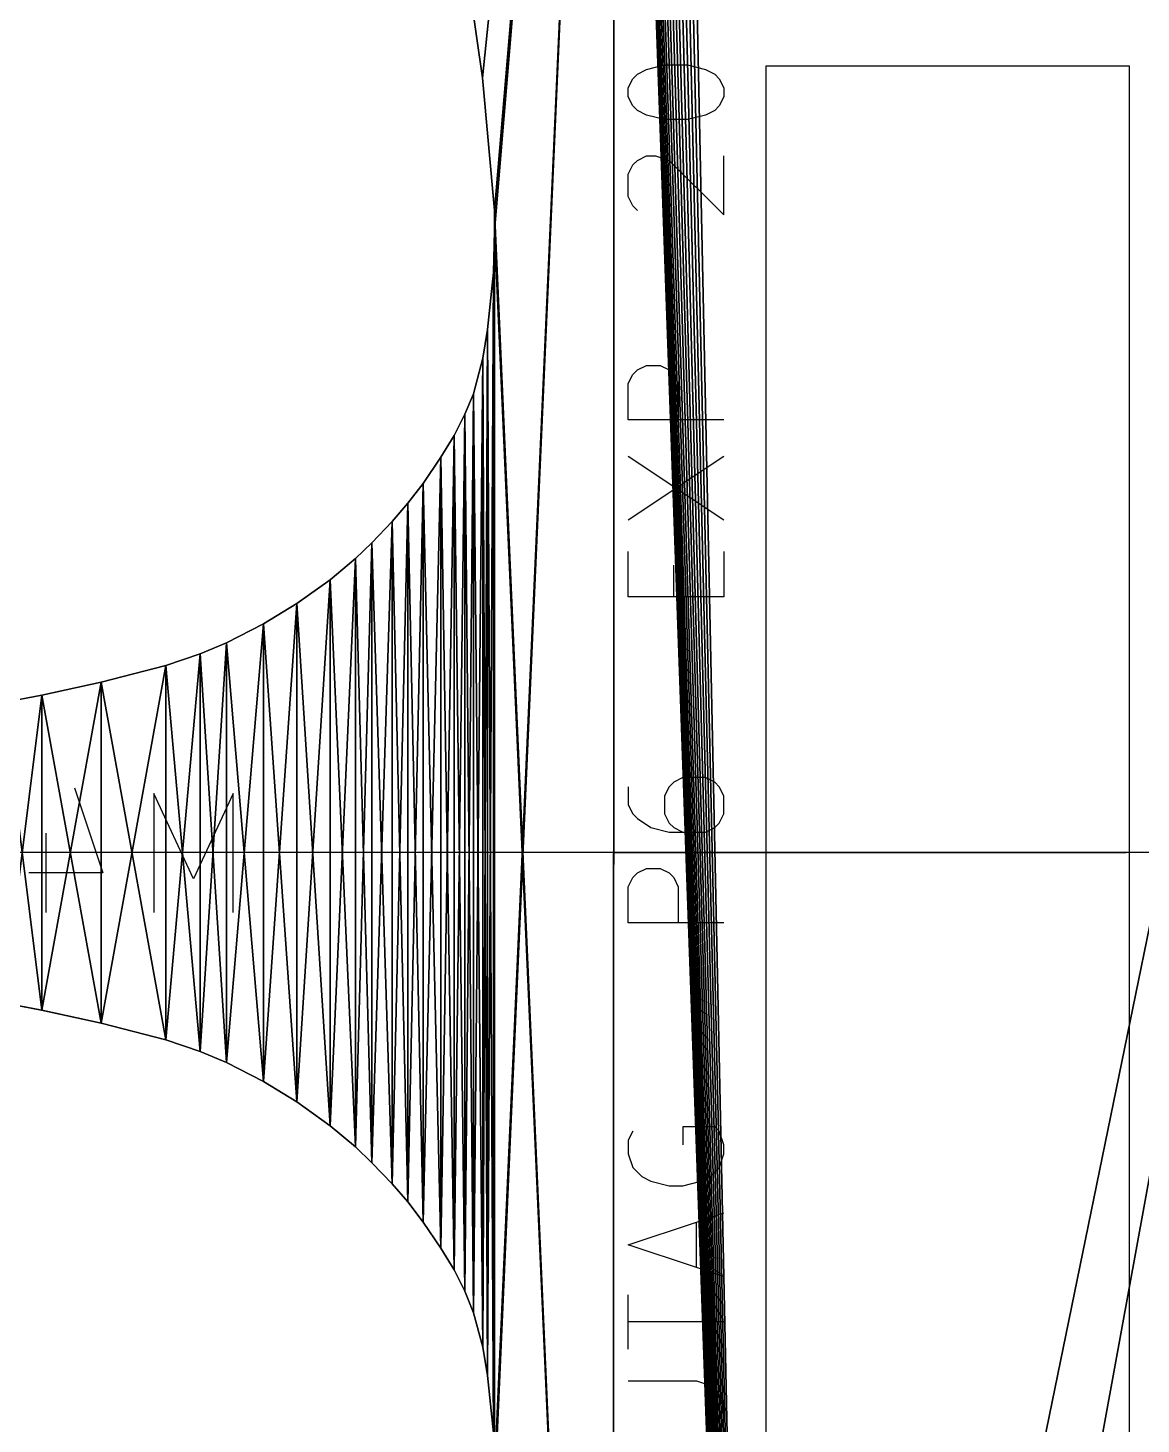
# Model space of a CAD drawing. Header units: metres. Extents: x 0 to 132, y 0 to 132.
# Drawn here: x 46.86 to 56.2, y 60.98 to 72.7 of the extents above; entities that cross this region are included whole.
import ezdxf

# ---------------------------------------------------------------- set-up
doc = ezdxf.new("R2010")
doc.units = ezdxf.units.M

msp = doc.modelspace()

# ---------------------------------------------------------------- linework, layer by layer
at = {"layer": 'Group#118'}
msp.add_line((25.779, 65.783, 8), (65.779, 65.783, 8), dxfattribs=at)
at = {"layer": 'Group#28'}
for p, q in [((50.676, 72.281, 6.5), (50.577, 72.983, 6.5)), ((50.778, 71.169, 6.5), (50.676, 72.281, 6.5)), ((50.778, 70.998, 6.5), (50.778, 71.169, 6.5)), ((50.77, 70.648, 6.5), (50.778, 70.998, 6.5)), ((50.719, 70.169, 6.5), (50.77, 70.648, 6.5)), ((50.679, 69.929, 6.5), (50.719, 70.169, 6.5)), ((50.6, 69.63, 6.5), (50.679, 69.929, 6.5)), ((50.529, 69.459, 6.5), (50.6, 69.63, 6.5)), ((50.439, 69.279, 6.5), (50.529, 69.459, 6.5)), ((50.327, 69.099, 6.5), (50.439, 69.279, 6.5)), ((50.179, 68.877, 6.5), (50.327, 69.099, 6.5)), ((50.049, 68.711, 6.5), (50.179, 68.877, 6.5)), ((49.92, 68.558, 6.5), (50.049, 68.711, 6.5)), ((49.749, 68.38, 6.5), (49.92, 68.558, 6.5)), ((49.61, 68.248, 6.5), (49.749, 68.38, 6.5)), ((49.399, 68.07, 6.5), (49.61, 68.248, 6.5)), ((49.119, 67.87, 6.5), (49.399, 68.07, 6.5)), ((48.839, 67.699, 6.5), (49.119, 67.87, 6.5)), ((48.529, 67.539, 6.5), (48.839, 67.699, 6.5)), ((48.309, 67.449, 6.5), (48.529, 67.539, 6.5)), ((48.019, 67.349, 6.5), (48.309, 67.449, 6.5)), ((47.478, 67.209, 6.5), (48.019, 67.349, 6.5)), ((46.977, 67.1, 6.5), (47.478, 67.209, 6.5)), ((46.658, 67.039, 6.5), (46.977, 67.1, 6.5)), ((47.252, 66.323, 6.5), (47.49, 65.609, 6.5)), ((48.252, 65.561, 6.5), (47.92, 66.277, 6.5)), ((47.92, 66.277, 6.5), (47.92, 65.277, 6.5)), ((48.586, 66.277, 6.5), (48.252, 65.561, 6.5)), ((48.586, 65.277, 6.5), (48.586, 66.277, 6.5)), ((47.013, 65.942, 6.5), (47.013, 65.277, 6.5)), ((47.49, 65.609, 6.5), (46.871, 65.609, 6.5)), ((46.658, 64.519, 6.5), (46.977, 64.458, 6.5)), ((46.977, 64.458, 6.5), (47.478, 64.349, 6.5)), ((47.478, 64.349, 6.5), (48.019, 64.209, 6.5)), ((48.019, 64.209, 6.5), (48.309, 64.111, 6.5)), ((48.309, 64.111, 6.5), (48.529, 64.019, 6.5)), ((48.529, 64.019, 6.5), (48.839, 63.859, 6.5)), ((48.839, 63.859, 6.5), (49.119, 63.689, 6.5)), ((49.119, 63.689, 6.5), (49.399, 63.488, 6.5)), ((49.399, 63.488, 6.5), (49.61, 63.31, 6.5)), ((49.61, 63.31, 6.5), (49.749, 63.178, 6.5)), ((49.749, 63.178, 6.5), (49.92, 63, 6.5)), ((49.92, 63, 6.5), (50.049, 62.849, 6.5)), ((50.049, 62.849, 6.5), (50.179, 62.68, 6.5)), ((50.179, 62.68, 6.5), (50.327, 62.46, 6.5)), ((50.327, 62.46, 6.5), (50.439, 62.279, 6.5)), ((50.439, 62.279, 6.5), (50.529, 62.099, 6.5)), ((50.529, 62.099, 6.5), (50.6, 61.918, 6.5)), ((50.6, 61.918, 6.5), (50.679, 61.629, 6.5)), ((50.679, 61.629, 6.5), (50.719, 61.391, 6.5)), ((50.719, 61.391, 6.5), (50.77, 60.91, 6.5))]:
    msp.add_line(p, q, dxfattribs=at)
at = {"layer": 'Group#5'}
for p, q in [((50.676, 72.281, 8), (50.577, 72.983, 8)), ((51.939, 72.274, 8), (51.977, 72.312, 8)), ((51.977, 72.312, 8), (52.053, 72.35, 8)), ((52.053, 72.35, 8), (52.205, 72.389, 8)), ((52.205, 72.389, 8), (52.396, 72.389, 8)), ((52.396, 72.389, 8), (52.548, 72.35, 8)), ((52.548, 72.35, 8), (52.625, 72.312, 8)), ((52.625, 72.312, 8), (52.662, 72.274, 8)), ((53.056, 59.175, 8), (53.056, 72.383, 8)), ((53.056, 72.383, 8), (56.104, 72.383, 8)), ((56.104, 72.383, 8), (56.104, 59.175, 8)), ((50.778, 71.169, 8), (50.676, 72.281, 8)), ((51.9, 72.197, 8), (51.939, 72.274, 8)), ((51.9, 72.122, 8), (51.9, 72.197, 8)), ((52.662, 72.274, 8), (52.701, 72.197, 8)), ((52.701, 72.197, 8), (52.701, 72.122, 8)), ((51.939, 72.046, 8), (51.9, 72.122, 8)), ((52.701, 72.122, 8), (52.662, 72.046, 8)), ((51.977, 72.007, 8), (51.939, 72.046, 8)), ((52.053, 71.969, 8), (51.977, 72.007, 8)), ((52.205, 71.931, 8), (52.053, 71.969, 8)), ((52.548, 71.969, 8), (52.396, 71.931, 8)), ((52.625, 72.007, 8), (52.548, 71.969, 8)), ((52.662, 72.046, 8), (52.625, 72.007, 8)), ((52.396, 71.931, 8), (52.205, 71.931, 8)), ((51.939, 71.55, 8), (51.977, 71.588, 8)), ((51.977, 71.588, 8), (52.053, 71.627, 8)), ((52.053, 71.627, 8), (52.129, 71.627, 8)), ((52.129, 71.627, 8), (52.243, 71.588, 8)), ((52.243, 71.588, 8), (52.701, 71.131, 8)), ((52.701, 71.131, 8), (52.701, 71.627, 8)), ((51.9, 71.474, 8), (51.939, 71.55, 8)), ((51.9, 71.284, 8), (51.9, 71.474, 8)), ((51.939, 71.206, 8), (51.9, 71.284, 8)), ((50.778, 70.998, 8), (50.778, 71.169, 8)), ((51.977, 71.169, 8), (51.939, 71.206, 8)), ((50.77, 70.648, 8), (50.778, 70.998, 8)), ((50.719, 70.169, 8), (50.77, 70.648, 8)), ((50.679, 69.929, 8), (50.719, 70.169, 8)), ((50.601, 69.63, 8), (50.679, 69.929, 8)), ((51.939, 69.793, 8), (51.977, 69.83, 8)), ((51.977, 69.83, 8), (52.053, 69.868, 8)), ((52.053, 69.868, 8), (52.167, 69.868, 8)), ((52.167, 69.868, 8), (52.243, 69.83, 8)), ((52.243, 69.83, 8), (52.282, 69.793, 8)), ((51.9, 69.717, 8), (51.939, 69.793, 8)), ((51.9, 69.411, 8), (51.9, 69.717, 8)), ((52.282, 69.793, 8), (52.319, 69.717, 8)), ((52.319, 69.717, 8), (52.319, 69.411, 8)), ((50.529, 69.459, 8), (50.601, 69.63, 8)), ((50.439, 69.279, 8), (50.529, 69.459, 8)), ((52.319, 69.411, 8), (51.9, 69.411, 8)), ((52.701, 69.411, 8), (52.319, 69.411, 8)), ((50.327, 69.099, 8), (50.439, 69.279, 8)), ((50.179, 68.877, 8), (50.327, 69.099, 8)), ((51.9, 68.573, 8), (52.701, 69.106, 8)), ((51.9, 69.106, 8), (52.701, 68.573, 8)), ((50.049, 68.711, 8), (50.179, 68.877, 8)), ((49.92, 68.558, 8), (50.049, 68.711, 8)), ((49.749, 68.38, 8), (49.92, 68.558, 8)), ((49.61, 68.248, 8), (49.749, 68.38, 8)), ((51.9, 67.925, 8), (51.9, 68.307, 8)), ((52.701, 68.307, 8), (52.701, 67.925, 8)), ((49.399, 68.07, 8), (49.61, 68.248, 8)), ((52.282, 67.925, 8), (52.282, 68.193, 8)), ((49.119, 67.87, 8), (49.399, 68.07, 8)), ((48.84, 67.699, 8), (49.119, 67.87, 8)), ((52.282, 67.925, 8), (51.9, 67.925, 8)), ((52.701, 67.925, 8), (52.282, 67.925, 8)), ((48.529, 67.539, 8), (48.84, 67.699, 8)), ((48.309, 67.449, 8), (48.529, 67.539, 8)), ((48.019, 67.349, 8), (48.309, 67.449, 8)), ((47.478, 67.209, 8), (48.019, 67.349, 8)), ((46.978, 67.1, 8), (47.478, 67.209, 8)), ((46.658, 67.039, 8), (46.978, 67.1, 8)), ((51.9, 66.332, 8), (51.9, 66.181, 8)), ((52.243, 66.332, 8), (52.205, 66.257, 8)), ((52.282, 66.371, 8), (52.243, 66.332, 8)), ((52.358, 66.409, 8), (52.282, 66.371, 8)), ((52.548, 66.409, 8), (52.358, 66.409, 8)), ((52.625, 66.371, 8), (52.548, 66.409, 8)), ((52.662, 66.332, 8), (52.625, 66.371, 8)), ((52.701, 66.257, 8), (52.662, 66.332, 8)), ((52.205, 66.257, 8), (52.205, 66.104, 8)), ((52.701, 66.104, 8), (52.701, 66.257, 8)), ((51.9, 66.181, 8), (51.939, 66.104, 8)), ((51.939, 66.104, 8), (51.977, 66.067, 8)), ((52.205, 66.104, 8), (52.243, 66.028, 8)), ((52.662, 66.028, 8), (52.701, 66.104, 8)), ((51.977, 66.067, 8), (52.09, 65.991, 8)), ((52.09, 65.991, 8), (52.243, 65.952, 8)), ((52.243, 66.028, 8), (52.282, 65.991, 8)), ((52.282, 65.991, 8), (52.358, 65.952, 8)), ((52.548, 65.952, 8), (52.625, 65.991, 8)), ((52.625, 65.991, 8), (52.662, 66.028, 8)), ((52.243, 65.952, 8), (52.358, 65.952, 8)), ((52.358, 65.952, 8), (52.548, 65.952, 8)), ((51.779, 65.78, 8), (56.078, 65.78, 8)), ((51.939, 65.57, 8), (51.977, 65.609, 8)), ((51.977, 65.609, 8), (52.053, 65.647, 8)), ((52.053, 65.647, 8), (52.167, 65.647, 8)), ((52.167, 65.647, 8), (52.243, 65.609, 8)), ((52.243, 65.609, 8), (52.282, 65.57, 8)), ((51.9, 65.494, 8), (51.939, 65.57, 8)), ((51.9, 65.19, 8), (51.9, 65.494, 8)), ((52.282, 65.57, 8), (52.319, 65.494, 8)), ((52.319, 65.494, 8), (52.319, 65.19, 8)), ((52.319, 65.19, 8), (51.9, 65.19, 8)), ((52.701, 65.19, 8), (52.319, 65.19, 8)), ((46.658, 64.519, 8), (46.978, 64.458, 8)), ((46.978, 64.458, 8), (47.478, 64.349, 8)), ((47.478, 64.349, 8), (48.019, 64.209, 8)), ((48.019, 64.209, 8), (48.309, 64.111, 8)), ((48.309, 64.111, 8), (48.529, 64.019, 8)), ((48.529, 64.019, 8), (48.84, 63.859, 8)), ((48.84, 63.859, 8), (49.119, 63.689, 8)), ((49.119, 63.689, 8), (49.399, 63.488, 8)), ((49.399, 63.488, 8), (49.61, 63.31, 8)), ((51.939, 63.443, 8), (51.9, 63.367, 8)), ((52.625, 63.48, 8), (52.358, 63.48, 8)), ((52.358, 63.48, 8), (52.358, 63.328, 8)), ((52.662, 63.443, 8), (52.625, 63.48, 8)), ((52.701, 63.328, 8), (52.662, 63.443, 8)), ((49.61, 63.31, 8), (49.749, 63.178, 8)), ((51.9, 63.367, 8), (51.9, 63.252, 8)), ((52.701, 63.252, 8), (52.701, 63.328, 8)), ((49.749, 63.178, 8), (49.92, 63, 8)), ((51.9, 63.252, 8), (51.939, 63.138, 8)), ((52.662, 63.138, 8), (52.701, 63.252, 8)), ((51.939, 63.138, 8), (52.015, 63.061, 8)), ((52.015, 63.061, 8), (52.09, 63.024, 8)), ((52.51, 63.024, 8), (52.586, 63.061, 8)), ((52.586, 63.061, 8), (52.662, 63.138, 8)), ((49.92, 63, 8), (50.049, 62.849, 8)), ((52.09, 63.024, 8), (52.243, 62.985, 8)), ((52.243, 62.985, 8), (52.358, 62.985, 8)), ((52.358, 62.985, 8), (52.51, 63.024, 8)), ((50.049, 62.849, 8), (50.179, 62.68, 8)), ((50.179, 62.68, 8), (50.327, 62.46, 8)), ((51.9, 62.49, 8), (52.472, 62.68, 8)), ((52.472, 62.68, 8), (52.701, 62.756, 8)), ((52.472, 62.299, 8), (52.472, 62.68, 8)), ((50.327, 62.46, 8), (50.439, 62.279, 8)), ((52.472, 62.299, 8), (51.9, 62.49, 8)), ((50.439, 62.279, 8), (50.529, 62.099, 8)), ((52.701, 62.223, 8), (52.472, 62.299, 8)), ((50.529, 62.099, 8), (50.601, 61.918, 8)), ((51.9, 61.843, 8), (51.9, 62.07, 8)), ((50.601, 61.918, 8), (50.679, 61.629, 8)), ((51.9, 61.614, 8), (51.9, 61.843, 8)), ((52.701, 61.843, 8), (51.9, 61.843, 8)), ((50.679, 61.629, 8), (50.719, 61.391, 8)), ((50.719, 61.391, 8), (50.77, 60.91, 8)), ((51.9, 61.347, 8), (52.472, 61.347, 8)), ((52.472, 61.347, 8), (52.586, 61.309, 8)), ((52.586, 61.309, 8), (52.662, 61.232, 8)), ((52.662, 61.232, 8), (52.701, 61.118, 8)), ((52.701, 61.118, 8), (52.701, 61.042, 8))]:
    msp.add_line(p, q, dxfattribs=at)

# ---------------------------------------------------------------- meshes
at = {"layer": 'Group#103'}
mesh = msp.add_polyface(dxfattribs=at)
corners = [(49.059, 83.116, 6.5), (48.933, 84.247, 6.5), (49.107, 84.27, 6.5), (49.179, 83.066, 6.5), (49.279, 84.279, 6.5), (49.283, 82.986, 6.5), (50.379, 83.679, 6.5), (49.362, 82.883, 6.5), (49.412, 82.762, 6.5), (49.429, 82.633, 6.5), (49.776, 76.582, 6.5), (50.176, 75.08, 6.5), (50.376, 74.182, 6.5), (50.577, 72.983, 6.5), (51.779, 82.981, 6.5), (50.676, 72.281, 6.5), (50.778, 71.169, 6.5), (50.778, 70.998, 6.5), (50.778, 60.569, 6.5), (52.978, 49.076, 6.5), (51.779, 82.779, 6.5), (51.781, 82.736, 6.5), (59.277, 50.676, 6.5), (59.78, 82.279, 6.5), (59.78, 81.779, 6.5), (63.859, 48.839, 6.5), (63.859, 82.719, 6.5), (64.019, 83.029, 6.5), (64.019, 48.529, 6.5), (64.11, 83.249, 6.5), (64.11, 48.309, 6.5), (64.209, 83.539, 6.5), (64.209, 48.019, 6.5), (64.349, 84.08, 6.5), (64.349, 47.478, 6.5), (64.458, 84.58, 6.5), (64.458, 46.978, 6.5), (64.519, 84.9, 6.5), (64.519, 46.658, 6.5), (64.588, 85.309, 6.5), (49.076, 78.58, 6.5), (49.059, 82.15, 6.5), (49.179, 82.2, 6.5), (49.375, 77.781, 6.5), (49.283, 82.279, 6.5), (49.362, 82.383, 6.5), (49.412, 82.503, 6.5)]
mesh.append_faces([[corners[k] for k in face] for face in [(0, 2, 3), (3, 4, 5), (5, 6, 7), (7, 6, 8), (8, 6, 9), (10, 6, 11), (11, 6, 12), (12, 6, 13), (13, 14, 15), (15, 14, 16), (16, 14, 17), (40, 42, 43), (43, 46, 10)]], dxfattribs={"vtx0": -1, "vtx1": -1})
mesh.append_faces([[corners[k] for k in face] for face in [(9, 6, 10), (17, 14, 18)]], dxfattribs={"vtx0": -1, "vtx1": -1, "vtx2": -1})
mesh.append_faces([[corners[k] for k in face] for face in [(0, 1, 2), (3, 2, 4), (5, 4, 6), (13, 6, 14), (19, 20, 21), (22, 23, 24), (25, 26, 27), (28, 27, 29), (30, 29, 31), (32, 31, 33), (34, 33, 35), (36, 35, 37), (38, 37, 39), (40, 41, 42), (43, 42, 44), (43, 44, 45), (43, 45, 46), (10, 46, 9)]], dxfattribs={"vtx0": -1, "vtx2": -1})
mesh = msp.add_polyface(dxfattribs=at)
corners = [(49.059, 82.15, 8), (49.076, 78.58, 8), (49.179, 82.2, 8), (49.375, 77.781, 8), (49.283, 82.279, 8), (49.362, 82.383, 8), (49.412, 82.503, 8), (49.776, 76.582, 8), (49.429, 82.633, 8), (64.019, 83.029, 8), (64.11, 48.309, 8), (64.11, 83.249, 8), (64.209, 48.019, 8), (64.209, 83.539, 8), (64.349, 47.478, 8), (64.349, 84.08, 8), (64.458, 46.978, 8), (64.458, 84.58, 8), (64.519, 46.658, 8), (64.519, 84.9, 8), (64.588, 46.249, 8), (64.588, 85.309, 8), (51.779, 82.779, 8), (52.978, 49.076, 8), (51.781, 82.736, 8), (51.786, 82.692, 8), (51.796, 82.653, 8), (51.809, 82.61, 8), (59.78, 82.279, 8), (59.277, 50.676, 8), (59.78, 81.779, 8), (48.933, 84.247, 8), (49.059, 83.116, 8), (49.107, 84.27, 8), (49.179, 83.066, 8), (49.279, 84.279, 8), (49.283, 82.986, 8), (50.379, 83.679, 8), (49.362, 82.883, 8), (49.412, 82.762, 8), (50.176, 75.08, 8), (50.376, 74.182, 8), (50.577, 72.983, 8), (51.779, 82.981, 8), (50.676, 72.281, 8), (50.778, 71.169, 8)]
mesh.append_faces([[corners[k] for k in face] for face in [(0, 1, 2), (2, 3, 4), (4, 3, 5), (5, 3, 6), (6, 7, 8), (9, 10, 11), (11, 12, 13), (13, 14, 15), (15, 16, 17), (17, 18, 19), (19, 20, 21), (22, 23, 24), (24, 23, 25), (25, 23, 26), (26, 23, 27), (28, 29, 30), (31, 32, 33), (33, 34, 35), (35, 36, 37), (37, 42, 43)]], dxfattribs={"vtx0": -1, "vtx1": -1})
mesh.append_faces([[corners[k] for k in face] for face in [(37, 8, 7)]], dxfattribs={"vtx0": -1, "vtx1": -1, "vtx2": -1})
mesh.append_faces([[corners[k] for k in face] for face in [(2, 1, 3), (6, 3, 7), (33, 32, 34), (35, 34, 36), (37, 36, 38), (37, 38, 39), (37, 39, 8), (37, 7, 40), (37, 40, 41), (37, 41, 42), (43, 42, 44), (43, 44, 45)]], dxfattribs={"vtx0": -1, "vtx2": -1})
mesh = msp.add_polyface(dxfattribs=at)
corners = [(49.179, 49.367, 6.5), (49.078, 52.98, 6.5), (49.378, 53.78, 6.5), (49.283, 49.287, 6.5), (49.362, 49.184, 6.5), (49.412, 49.063, 6.5), (49.779, 54.979, 6.5), (49.429, 48.934, 6.5), (51.776, 48.576, 6.5), (51.779, 82.779, 6.5), (52.978, 49.076, 6.5), (59.78, 82.279, 6.5), (53.777, 49.375, 6.5), (54.976, 49.776, 6.5), (63.178, 49.749, 6.5), (63.31, 81.948, 6.5), (63.31, 49.61, 6.5), (63.488, 82.159, 6.5), (63.488, 49.399, 6.5), (63.689, 82.439, 6.5), (63.689, 49.119, 6.5), (63.859, 82.719, 6.5), (63.859, 48.839, 6.5), (64.019, 83.029, 6.5), (64.019, 48.529, 6.5), (64.11, 83.249, 6.5), (64.11, 48.309, 6.5), (64.209, 83.539, 6.5), (64.209, 48.019, 6.5), (64.349, 84.08, 6.5), (64.349, 47.478, 6.5), (64.458, 84.58, 6.5), (64.458, 46.978, 6.5), (64.519, 84.9, 6.5), (64.519, 46.658, 6.5), (64.588, 85.309, 6.5), (64.588, 46.249, 6.5), (49.107, 47.288, 6.5), (49.179, 48.501, 6.5), (49.276, 47.278, 6.5), (49.283, 48.58, 6.5), (50.376, 47.877, 6.5), (49.362, 48.684, 6.5), (49.412, 48.804, 6.5), (50.179, 56.481, 6.5), (50.379, 57.379, 6.5), (50.58, 58.578, 6.5), (50.679, 59.279, 6.5), (50.778, 60.389, 6.5)]
mesh.append_faces([[corners[k] for k in face] for face in [(0, 2, 3), (3, 2, 4), (4, 2, 5), (5, 6, 7), (8, 9, 10), (10, 11, 12), (12, 11, 13), (14, 15, 16), (16, 17, 18), (18, 19, 20), (20, 21, 22), (22, 23, 24), (24, 25, 26), (26, 27, 28), (28, 29, 30), (30, 31, 32), (32, 33, 34), (34, 35, 36), (37, 38, 39), (39, 40, 41), (41, 45, 8)]], dxfattribs={"vtx0": -1, "vtx1": -1})
mesh.append_faces([[corners[k] for k in face] for face in [(41, 7, 6)]], dxfattribs={"vtx0": -1, "vtx1": -1, "vtx2": -1})
mesh.append_faces([[corners[k] for k in face] for face in [(0, 1, 2), (5, 2, 6), (39, 38, 40), (41, 40, 42), (41, 42, 43), (41, 43, 7), (41, 6, 44), (41, 44, 45), (8, 45, 46), (8, 46, 47), (8, 47, 48)]], dxfattribs={"vtx0": -1, "vtx2": -1})
mesh = msp.add_polyface(dxfattribs=at)
corners = [(49.179, 48.501, 8), (49.276, 47.278, 8), (49.283, 48.58, 8), (50.376, 47.877, 8), (49.362, 48.684, 8), (49.412, 48.804, 8), (49.429, 48.934, 8), (49.779, 54.979, 8), (50.179, 56.481, 8), (50.379, 57.379, 8), (51.776, 48.576, 8), (50.58, 58.578, 8), (50.679, 59.279, 8), (50.778, 60.389, 8), (50.778, 60.569, 8), (50.778, 70.998, 8), (63.178, 81.809, 8), (63.178, 49.749, 8), (63.31, 49.61, 8), (63.31, 81.948, 8), (63.488, 49.399, 8), (63.488, 82.159, 8), (63.689, 49.119, 8), (63.689, 82.439, 8), (63.859, 48.839, 8), (63.859, 82.719, 8), (64.019, 48.529, 8), (64.019, 83.029, 8), (64.11, 48.309, 8), (64.11, 83.249, 8), (64.209, 48.019, 8), (64.209, 83.539, 8), (64.349, 47.478, 8), (64.349, 84.08, 8), (64.458, 46.978, 8), (64.458, 84.58, 8), (64.519, 46.658, 8), (64.519, 84.9, 8), (64.588, 46.249, 8), (52.978, 49.076, 8), (51.779, 82.779, 8), (59.78, 82.279, 8), (53.777, 49.375, 8), (49.078, 52.98, 8), (49.179, 49.367, 8), (49.378, 53.78, 8), (49.283, 49.287, 8), (49.362, 49.184, 8), (49.412, 49.063, 8)]
mesh.append_faces([[corners[k] for k in face] for face in [(0, 1, 2), (2, 3, 4), (4, 3, 5), (5, 3, 6), (7, 3, 8), (8, 3, 9), (9, 10, 11), (11, 10, 12), (12, 10, 13), (13, 10, 14), (39, 40, 10), (43, 44, 45), (45, 48, 7)]], dxfattribs={"vtx0": -1, "vtx1": -1})
mesh.append_faces([[corners[k] for k in face] for face in [(6, 3, 7), (14, 10, 15)]], dxfattribs={"vtx0": -1, "vtx1": -1, "vtx2": -1})
mesh.append_faces([[corners[k] for k in face] for face in [(2, 1, 3), (9, 3, 10), (16, 17, 18), (19, 18, 20), (21, 20, 22), (23, 22, 24), (25, 24, 26), (27, 26, 28), (29, 28, 30), (31, 30, 32), (33, 32, 34), (35, 34, 36), (37, 36, 38), (41, 39, 42), (45, 44, 46), (45, 46, 47), (45, 47, 48), (7, 48, 6)]], dxfattribs={"vtx0": -1, "vtx2": -1})
mesh = msp.add_polyface(dxfattribs=at)
corners = [(59.78, 81.779, 8), (60.389, 50.778, 8), (59.785, 81.692, 8), (51.809, 82.61, 8), (52.978, 49.076, 8), (51.827, 82.568, 8), (51.848, 82.53, 8), (51.87, 82.495, 8), (51.897, 82.459, 8), (51.926, 82.427, 8), (51.959, 82.399, 8), (51.994, 82.37, 8), (52.03, 82.348, 8), (52.068, 82.327, 8), (52.108, 82.31, 8), (52.152, 82.297, 8), (52.192, 82.287, 8), (52.236, 82.282, 8), (52.279, 82.279, 8), (59.78, 82.279, 8), (51.779, 82.981, 8), (50.778, 71.169, 8), (51.776, 48.576, 8), (51.779, 82.779, 8), (48.84, 67.699, 8), (49.119, 63.689, 8), (49.119, 67.87, 8), (49.399, 63.488, 8), (49.399, 68.07, 8), (49.61, 63.31, 8), (49.61, 68.248, 8), (49.749, 63.178, 8), (49.749, 68.38, 8), (49.92, 63, 8), (49.92, 68.558, 8), (50.049, 62.849, 8), (50.049, 68.711, 8), (50.179, 62.68, 8), (50.179, 68.877, 8), (50.327, 62.46, 8), (50.327, 69.099, 8), (50.439, 62.279, 8), (50.439, 69.279, 8), (50.529, 62.099, 8), (50.529, 69.459, 8), (50.601, 61.918, 8), (50.601, 69.63, 8), (50.679, 61.629, 8), (50.679, 69.929, 8), (50.719, 61.391, 8), (50.719, 70.169, 8), (50.77, 60.91, 8), (50.77, 70.648, 8), (50.778, 60.569, 8), (50.778, 70.998, 8)]
mesh.append_faces([[corners[k] for k in face] for face in [(0, 1, 2), (3, 4, 5), (5, 4, 6), (6, 4, 7), (7, 4, 8), (8, 4, 9), (9, 4, 10), (10, 4, 11), (11, 4, 12), (12, 4, 13), (13, 4, 14), (14, 4, 15), (15, 4, 16), (16, 4, 17), (17, 4, 18), (18, 4, 19), (20, 22, 23), (24, 25, 26), (26, 27, 28), (28, 29, 30), (30, 31, 32), (32, 33, 34), (34, 35, 36), (36, 37, 38), (38, 39, 40), (40, 41, 42), (42, 43, 44), (44, 45, 46), (46, 47, 48), (48, 49, 50), (50, 51, 52), (52, 53, 54)]], dxfattribs={"vtx0": -1, "vtx1": -1})
mesh.append_faces([[corners[k] for k in face] for face in [(20, 21, 22)]], dxfattribs={"vtx0": -1, "vtx1": -1, "vtx2": -1})
mesh = msp.add_polyface(dxfattribs=at)
corners = [(50.778, 60.389, 6.5), (51.779, 82.981, 6.5), (51.776, 48.576, 6.5), (54.976, 49.776, 6.5), (59.78, 82.279, 6.5), (56.478, 50.176, 6.5), (57.377, 50.376, 6.5), (58.575, 50.577, 6.5), (59.277, 50.676, 6.5), (59.78, 81.779, 6.5), (60.389, 50.778, 6.5), (60.437, 80.842, 6.5), (60.569, 50.778, 6.5), (60.605, 80.796, 6.5), (60.91, 50.77, 6.5), (60.92, 80.788, 6.5), (61.389, 50.719, 6.5), (61.629, 80.879, 6.5), (61.629, 50.679, 6.5), (61.928, 80.959, 6.5), (61.919, 50.601, 6.5), (62.099, 50.529, 6.5), (62.279, 81.119, 6.5), (62.279, 50.439, 6.5), (62.459, 81.23, 6.5), (62.459, 50.328, 6.5), (62.68, 81.379, 6.5), (62.68, 50.179, 6.5), (62.847, 81.51, 6.5), (62.847, 50.049, 6.5), (63, 81.64, 6.5), (63, 49.92, 6.5), (63.178, 81.809, 6.5), (63.178, 49.749, 6.5), (49.119, 63.689, 6.5), (49.119, 67.87, 6.5), (49.399, 68.07, 6.5), (49.399, 63.488, 6.5), (49.61, 68.248, 6.5), (49.61, 63.31, 6.5), (49.749, 68.38, 6.5), (49.749, 63.178, 6.5), (49.92, 68.558, 6.5), (49.92, 63, 6.5), (50.049, 68.711, 6.5), (50.049, 62.849, 6.5), (50.179, 68.877, 6.5), (50.179, 62.68, 6.5), (50.327, 69.099, 6.5), (50.327, 62.46, 6.5), (50.439, 69.279, 6.5), (50.439, 62.279, 6.5), (50.529, 69.459, 6.5), (50.529, 62.099, 6.5), (50.601, 69.63, 6.5), (50.601, 61.918, 6.5), (50.679, 69.929, 6.5), (50.679, 61.629, 6.5), (50.719, 70.169, 6.5), (50.719, 61.391, 6.5), (50.77, 70.648, 6.5), (50.77, 60.91, 6.5), (50.778, 70.998, 6.5), (50.778, 60.569, 6.5)]
mesh.append_faces([[corners[k] for k in face] for face in [(3, 4, 5), (5, 4, 6), (6, 4, 7), (7, 4, 8), (8, 9, 10), (10, 11, 12), (12, 13, 14), (14, 15, 16), (16, 17, 18), (18, 19, 20), (20, 19, 21), (21, 22, 23), (23, 24, 25), (25, 26, 27), (27, 28, 29), (29, 30, 31), (31, 32, 33), (34, 36, 37), (37, 38, 39), (39, 40, 41), (41, 42, 43), (43, 44, 45), (45, 46, 47), (47, 48, 49), (49, 50, 51), (51, 52, 53), (53, 54, 55), (55, 56, 57), (57, 58, 59), (59, 60, 61), (61, 62, 63)]], dxfattribs={"vtx0": -1, "vtx1": -1})
mesh.append_faces([[corners[k] for k in face] for face in [(0, 1, 2)]], dxfattribs={"vtx0": -1, "vtx1": -1, "vtx2": -1})
mesh.append_faces([[corners[k] for k in face] for face in [(34, 35, 36)]], dxfattribs={"vtx0": -1, "vtx2": -1})
mesh = msp.add_polyface(dxfattribs=at)
corners = [(50.778, 60.569, 6.5), (51.779, 82.981, 6.5), (50.778, 60.389, 6.5), (51.776, 48.576, 6.5), (51.779, 82.779, 6.5), (52.978, 49.076, 6.5), (51.781, 82.736, 6.5), (51.786, 82.692, 6.5), (51.796, 82.653, 6.5), (51.809, 82.61, 6.5), (51.827, 82.568, 6.5), (51.848, 82.53, 6.5), (51.87, 82.495, 6.5), (51.897, 82.459, 6.5), (51.926, 82.427, 6.5), (51.959, 82.399, 6.5), (51.994, 82.37, 6.5), (52.03, 82.348, 6.5), (52.068, 82.327, 6.5), (52.108, 82.31, 6.5), (52.152, 82.297, 6.5), (52.192, 82.287, 6.5), (52.236, 82.282, 6.5), (52.279, 82.279, 6.5), (59.78, 82.279, 6.5), (49.399, 63.488, 6.5), (49.399, 68.07, 6.5), (49.61, 68.248, 6.5), (49.61, 63.31, 6.5), (49.749, 68.38, 6.5), (49.749, 63.178, 6.5), (49.92, 68.558, 6.5), (49.92, 63, 6.5), (50.049, 68.711, 6.5), (50.049, 62.849, 6.5), (50.179, 68.877, 6.5), (50.179, 62.68, 6.5), (50.327, 69.099, 6.5), (50.327, 62.46, 6.5), (50.439, 69.279, 6.5), (50.439, 62.279, 6.5), (50.529, 69.459, 6.5), (50.529, 62.099, 6.5), (50.601, 69.63, 6.5), (50.601, 61.918, 6.5), (50.679, 69.929, 6.5), (50.679, 61.629, 6.5), (50.719, 70.169, 6.5), (50.719, 61.391, 6.5), (50.77, 70.648, 6.5), (50.77, 60.91, 6.5), (50.778, 70.998, 6.5)]
mesh.append_faces([[corners[k] for k in face] for face in [(0, 1, 2)]], dxfattribs={"vtx0": -1, "vtx1": -1})
mesh.append_faces([[corners[k] for k in face] for face in [(3, 1, 4), (5, 6, 7), (5, 7, 8), (5, 8, 9), (5, 9, 10), (5, 10, 11), (5, 11, 12), (5, 12, 13), (5, 13, 14), (5, 14, 15), (5, 15, 16), (5, 16, 17), (5, 17, 18), (5, 18, 19), (5, 19, 20), (5, 20, 21), (5, 21, 22), (5, 22, 23), (5, 23, 24), (25, 26, 27), (28, 27, 29), (30, 29, 31), (32, 31, 33), (34, 33, 35), (36, 35, 37), (38, 37, 39), (40, 39, 41), (42, 41, 43), (44, 43, 45), (46, 45, 47), (48, 47, 49), (50, 49, 51)]], dxfattribs={"vtx0": -1, "vtx2": -1})
mesh = msp.add_polyface(dxfattribs=at)
corners = [(50.778, 70.998, 8), (51.776, 48.576, 8), (50.778, 71.169, 8), (60.389, 50.778, 8), (59.78, 81.779, 8), (59.277, 50.676, 8), (60.437, 80.842, 8), (60.569, 50.778, 8), (60.605, 80.796, 8), (60.91, 50.77, 8), (60.92, 80.788, 8), (61.389, 50.719, 8), (61.389, 80.839, 8), (61.629, 50.679, 8), (61.629, 80.879, 8), (61.919, 50.601, 8), (61.928, 80.959, 8), (62.099, 50.529, 8), (62.099, 81.029, 8), (62.279, 50.439, 8), (62.279, 81.119, 8), (62.459, 50.328, 8), (62.459, 81.23, 8), (62.68, 50.179, 8), (62.68, 81.379, 8), (62.847, 50.049, 8), (62.847, 81.51, 8), (63, 49.92, 8), (63, 81.64, 8), (63.178, 49.749, 8), (59.78, 82.279, 8), (53.777, 49.375, 8), (54.976, 49.776, 8), (56.478, 50.176, 8), (57.377, 50.376, 8), (58.575, 50.577, 8), (49.119, 67.87, 8), (49.119, 63.689, 8), (49.399, 63.488, 8), (49.399, 68.07, 8), (49.61, 63.31, 8), (49.61, 68.248, 8), (49.749, 63.178, 8), (49.749, 68.38, 8), (49.92, 63, 8), (49.92, 68.558, 8), (50.049, 62.849, 8), (50.049, 68.711, 8), (50.179, 62.68, 8), (50.179, 68.877, 8), (50.327, 62.46, 8), (50.327, 69.099, 8), (50.439, 62.279, 8), (50.439, 69.279, 8), (50.529, 62.099, 8), (50.529, 69.459, 8), (50.601, 61.918, 8), (50.601, 69.63, 8), (50.679, 61.629, 8), (50.679, 69.929, 8), (50.719, 61.391, 8), (50.719, 70.169, 8), (50.77, 60.91, 8), (50.77, 70.648, 8), (50.778, 60.569, 8)]
mesh.append_faces([[corners[k] for k in face] for face in [(0, 1, 2), (3, 4, 5)]], dxfattribs={"vtx0": -1, "vtx1": -1})
mesh.append_faces([[corners[k] for k in face] for face in [(6, 3, 7), (8, 7, 9), (10, 9, 11), (12, 11, 13), (14, 13, 15), (16, 15, 17), (18, 17, 19), (20, 19, 21), (22, 21, 23), (24, 23, 25), (26, 25, 27), (28, 27, 29), (30, 31, 32), (30, 32, 33), (30, 33, 34), (30, 34, 35), (30, 35, 5), (36, 37, 38), (39, 38, 40), (41, 40, 42), (43, 42, 44), (45, 44, 46), (47, 46, 48), (49, 48, 50), (51, 50, 52), (53, 52, 54), (55, 54, 56), (57, 56, 58), (59, 58, 60), (61, 60, 62), (63, 62, 64)]], dxfattribs={"vtx0": -1, "vtx2": -1})
mesh = msp.add_polyface(dxfattribs=at)
corners = [(50.577, 72.983, 8), (50.676, 72.281, 6.5), (50.676, 72.281, 8), (50.577, 72.983, 6.5)]
mesh.append_faces([[corners[k] for k in face] for face in [(0, 1, 2), (1, 0, 3)]], dxfattribs={"vtx0": -1})
mesh = msp.add_polyface(dxfattribs=at)
corners = [(50.676, 72.281, 8), (50.778, 71.169, 6.5), (50.778, 71.169, 8), (50.676, 72.281, 6.5)]
mesh.append_faces([[corners[k] for k in face] for face in [(0, 1, 2), (1, 0, 3)]], dxfattribs={"vtx0": -1})
mesh = msp.add_polyface(dxfattribs=at)
corners = [(50.778, 71.169, 8), (50.778, 70.998, 6.5), (50.778, 70.998, 8), (50.778, 71.169, 6.5)]
mesh.append_faces([[corners[k] for k in face] for face in [(0, 1, 2), (1, 0, 3)]], dxfattribs={"vtx0": -1})
mesh = msp.add_polyface(dxfattribs=at)
corners = [(50.778, 70.998, 8), (50.77, 70.648, 6.5), (50.77, 70.648, 8), (50.778, 70.998, 6.5)]
mesh.append_faces([[corners[k] for k in face] for face in [(0, 1, 2), (1, 0, 3)]], dxfattribs={"vtx0": -1})
mesh = msp.add_polyface(dxfattribs=at)
corners = [(50.77, 70.648, 8), (50.719, 70.169, 6.5), (50.719, 70.169, 8), (50.77, 70.648, 6.5)]
mesh.append_faces([[corners[k] for k in face] for face in [(0, 1, 2), (1, 0, 3)]], dxfattribs={"vtx0": -1})
mesh = msp.add_polyface(dxfattribs=at)
corners = [(50.719, 70.169, 8), (50.679, 69.929, 6.5), (50.679, 69.929, 8), (50.719, 70.169, 6.5)]
mesh.append_faces([[corners[k] for k in face] for face in [(0, 1, 2), (1, 0, 3)]], dxfattribs={"vtx0": -1})
mesh = msp.add_polyface(dxfattribs=at)
corners = [(50.679, 69.929, 8), (50.601, 69.63, 6.5), (50.601, 69.63, 8), (50.679, 69.929, 6.5)]
mesh.append_faces([[corners[k] for k in face] for face in [(0, 1, 2), (1, 0, 3)]], dxfattribs={"vtx0": -1})
mesh = msp.add_polyface(dxfattribs=at)
corners = [(50.601, 69.63, 8), (50.529, 69.459, 6.5), (50.529, 69.459, 8), (50.601, 69.63, 6.5)]
mesh.append_faces([[corners[k] for k in face] for face in [(0, 1, 2), (1, 0, 3)]], dxfattribs={"vtx0": -1})
mesh = msp.add_polyface(dxfattribs=at)
corners = [(50.529, 69.459, 8), (50.439, 69.279, 6.5), (50.439, 69.279, 8), (50.529, 69.459, 6.5)]
mesh.append_faces([[corners[k] for k in face] for face in [(0, 1, 2), (1, 0, 3)]], dxfattribs={"vtx0": -1})
mesh = msp.add_polyface(dxfattribs=at)
corners = [(50.439, 69.279, 8), (50.327, 69.099, 6.5), (50.327, 69.099, 8), (50.439, 69.279, 6.5)]
mesh.append_faces([[corners[k] for k in face] for face in [(0, 1, 2), (1, 0, 3)]], dxfattribs={"vtx0": -1})
mesh = msp.add_polyface(dxfattribs=at)
corners = [(50.327, 69.099, 8), (50.179, 68.877, 6.5), (50.179, 68.877, 8), (50.327, 69.099, 6.5)]
mesh.append_faces([[corners[k] for k in face] for face in [(0, 1, 2), (1, 0, 3)]], dxfattribs={"vtx0": -1})
mesh = msp.add_polyface(dxfattribs=at)
corners = [(50.179, 68.877, 8), (50.049, 68.711, 6.5), (50.049, 68.711, 8), (50.179, 68.877, 6.5)]
mesh.append_faces([[corners[k] for k in face] for face in [(0, 1, 2), (1, 0, 3)]], dxfattribs={"vtx0": -1})
mesh = msp.add_polyface(dxfattribs=at)
corners = [(50.049, 68.711, 8), (49.92, 68.558, 6.5), (49.92, 68.558, 8), (50.049, 68.711, 6.5)]
mesh.append_faces([[corners[k] for k in face] for face in [(0, 1, 2), (1, 0, 3)]], dxfattribs={"vtx0": -1})
mesh = msp.add_polyface(dxfattribs=at)
corners = [(49.92, 68.558, 8), (49.749, 68.38, 6.5), (49.749, 68.38, 8), (49.92, 68.558, 6.5)]
mesh.append_faces([[corners[k] for k in face] for face in [(0, 1, 2), (1, 0, 3)]], dxfattribs={"vtx0": -1})
mesh = msp.add_polyface(dxfattribs=at)
corners = [(49.61, 68.248, 8), (49.749, 68.38, 6.5), (49.61, 68.248, 6.5), (49.749, 68.38, 8)]
mesh.append_faces([[corners[k] for k in face] for face in [(0, 1, 2), (1, 0, 3)]], dxfattribs={"vtx0": -1})
mesh = msp.add_polyface(dxfattribs=at)
corners = [(49.399, 68.07, 8), (49.61, 68.248, 6.5), (49.399, 68.07, 6.5), (49.61, 68.248, 8)]
mesh.append_faces([[corners[k] for k in face] for face in [(0, 1, 2), (1, 0, 3)]], dxfattribs={"vtx0": -1})
mesh = msp.add_polyface(dxfattribs=at)
corners = [(49.119, 67.87, 8), (49.399, 68.07, 6.5), (49.119, 67.87, 6.5), (49.399, 68.07, 8)]
mesh.append_faces([[corners[k] for k in face] for face in [(0, 1, 2), (1, 0, 3)]], dxfattribs={"vtx0": -1})
mesh = msp.add_polyface(dxfattribs=at)
corners = [(48.679, 49.367, 6.5), (48.577, 51.779, 6.5), (49.078, 52.98, 6.5), (48.8, 49.417, 6.5), (48.929, 49.434, 6.5), (49.059, 49.417, 6.5), (43.781, 66.783, 6.5), (25.779, 64.783, 6.5), (25.779, 66.783, 6.5), (43.781, 64.783, 6.5), (44.288, 66.79, 6.5), (44.288, 64.768, 6.5), (44.58, 66.801, 6.5), (44.58, 64.759, 6.5), (44.9, 66.817, 6.5), (44.9, 64.741, 6.5), (45.248, 66.849, 6.5), (45.248, 64.71, 6.5), (45.728, 66.899, 6.5), (45.728, 64.659, 6.5), (46.249, 66.97, 6.5), (46.249, 64.588, 6.5), (46.658, 67.039, 6.5), (46.658, 64.519, 6.5), (46.978, 67.1, 6.5), (46.978, 64.458, 6.5), (47.478, 67.209, 6.5), (47.478, 64.349, 6.5), (48.019, 67.349, 6.5), (48.019, 64.209, 6.5), (48.309, 67.449, 6.5), (48.309, 64.111, 6.5), (48.529, 67.539, 6.5), (48.529, 64.019, 6.5), (48.84, 67.699, 6.5), (48.84, 63.859, 6.5), (49.119, 67.87, 6.5), (49.119, 63.689, 6.5)]
mesh.append_faces([[corners[k] for k in face] for face in [(6, 7, 8)]], dxfattribs={"vtx0": -1})
mesh.append_faces([[corners[k] for k in face] for face in [(3, 2, 4), (4, 2, 5), (7, 6, 9), (9, 10, 11), (11, 12, 13), (13, 14, 15), (15, 16, 17), (17, 18, 19), (19, 20, 21), (21, 22, 23), (23, 24, 25), (25, 26, 27), (27, 28, 29), (29, 30, 31), (31, 32, 33), (33, 34, 35), (35, 36, 37)]], dxfattribs={"vtx0": -1, "vtx1": -1})
mesh.append_faces([[corners[k] for k in face] for face in [(0, 1, 2), (9, 6, 10), (11, 10, 12), (13, 12, 14), (15, 14, 16), (17, 16, 18), (19, 18, 20), (21, 20, 22), (23, 22, 24), (25, 24, 26), (27, 26, 28), (29, 28, 30), (31, 30, 32), (33, 32, 34), (35, 34, 36)]], dxfattribs={"vtx0": -1, "vtx2": -1})
mesh = msp.add_polyface(dxfattribs=at)
corners = [(48.84, 67.699, 8), (49.119, 67.87, 6.5), (48.84, 67.699, 6.5), (49.119, 67.87, 8)]
mesh.append_faces([[corners[k] for k in face] for face in [(0, 1, 2), (1, 0, 3)]], dxfattribs={"vtx0": -1})
mesh = msp.add_polyface(dxfattribs=at)
corners = [(43.781, 64.783, 8), (25.779, 66.783, 8), (25.779, 64.783, 8), (43.781, 66.783, 8), (44.288, 64.768, 8), (44.288, 66.79, 8), (44.58, 64.759, 8), (44.58, 66.801, 8), (44.9, 64.741, 8), (44.9, 66.817, 8), (45.248, 64.71, 8), (45.248, 66.849, 8), (45.728, 64.659, 8), (45.728, 66.899, 8), (46.249, 64.588, 8), (46.249, 66.97, 8), (46.658, 64.519, 8), (46.658, 67.039, 8), (46.978, 64.458, 8), (46.978, 67.1, 8), (47.478, 64.349, 8), (47.478, 67.209, 8), (48.019, 64.209, 8), (48.019, 67.349, 8), (48.309, 64.111, 8), (48.309, 67.449, 8), (48.529, 64.019, 8), (48.529, 67.539, 8), (48.84, 63.859, 8), (48.84, 67.699, 8), (49.119, 63.689, 8), (48.577, 51.779, 8), (48.679, 49.367, 8), (49.078, 52.98, 8), (48.8, 49.417, 8), (48.929, 49.434, 8), (49.059, 49.417, 8), (49.179, 49.367, 8)]
mesh.append_faces([[corners[k] for k in face] for face in [(0, 1, 2)]], dxfattribs={"vtx0": -1})
mesh.append_faces([[corners[k] for k in face] for face in [(1, 0, 3), (3, 4, 5), (5, 6, 7), (7, 8, 9), (9, 10, 11), (11, 12, 13), (13, 14, 15), (15, 16, 17), (17, 18, 19), (19, 20, 21), (21, 22, 23), (23, 24, 25), (25, 26, 27), (27, 28, 29), (31, 32, 33)]], dxfattribs={"vtx0": -1, "vtx1": -1})
mesh.append_faces([[corners[k] for k in face] for face in [(3, 0, 4), (5, 4, 6), (7, 6, 8), (9, 8, 10), (11, 10, 12), (13, 12, 14), (15, 14, 16), (17, 16, 18), (19, 18, 20), (21, 20, 22), (23, 22, 24), (25, 24, 26), (27, 26, 28), (29, 28, 30), (33, 34, 35), (33, 35, 36), (33, 36, 37)]], dxfattribs={"vtx0": -1, "vtx2": -1})
mesh = msp.add_polyface(dxfattribs=at)
corners = [(48.529, 67.539, 8), (48.84, 67.699, 6.5), (48.529, 67.539, 6.5), (48.84, 67.699, 8)]
mesh.append_faces([[corners[k] for k in face] for face in [(0, 1, 2), (1, 0, 3)]], dxfattribs={"vtx0": -1})
mesh = msp.add_polyface(dxfattribs=at)
corners = [(48.309, 67.449, 8), (48.529, 67.539, 6.5), (48.309, 67.449, 6.5), (48.529, 67.539, 8)]
mesh.append_faces([[corners[k] for k in face] for face in [(0, 1, 2), (1, 0, 3)]], dxfattribs={"vtx0": -1})
mesh = msp.add_polyface(dxfattribs=at)
corners = [(48.019, 67.349, 8), (48.309, 67.449, 6.5), (48.019, 67.349, 6.5), (48.309, 67.449, 8)]
mesh.append_faces([[corners[k] for k in face] for face in [(0, 1, 2), (1, 0, 3)]], dxfattribs={"vtx0": -1})
mesh = msp.add_polyface(dxfattribs=at)
corners = [(47.478, 67.209, 8), (48.019, 67.349, 6.5), (47.478, 67.209, 6.5), (48.019, 67.349, 8)]
mesh.append_faces([[corners[k] for k in face] for face in [(0, 1, 2), (1, 0, 3)]], dxfattribs={"vtx0": -1})
mesh = msp.add_polyface(dxfattribs=at)
corners = [(46.978, 67.1, 8), (47.478, 67.209, 6.5), (46.978, 67.1, 6.5), (47.478, 67.209, 8)]
mesh.append_faces([[corners[k] for k in face] for face in [(0, 1, 2), (1, 0, 3)]], dxfattribs={"vtx0": -1})
mesh = msp.add_polyface(dxfattribs=at)
corners = [(46.658, 67.039, 8), (46.978, 67.1, 6.5), (46.658, 67.039, 6.5), (46.978, 67.1, 8)]
mesh.append_faces([[corners[k] for k in face] for face in [(0, 1, 2), (1, 0, 3)]], dxfattribs={"vtx0": -1})
mesh = msp.add_polyface(dxfattribs=at)
corners = [(46.978, 64.458, 8), (46.658, 64.519, 6.5), (46.978, 64.458, 6.5), (46.658, 64.519, 8)]
mesh.append_faces([[corners[k] for k in face] for face in [(0, 1, 2), (1, 0, 3)]], dxfattribs={"vtx0": -1})
mesh = msp.add_polyface(dxfattribs=at)
corners = [(47.478, 64.349, 8), (46.978, 64.458, 6.5), (47.478, 64.349, 6.5), (46.978, 64.458, 8)]
mesh.append_faces([[corners[k] for k in face] for face in [(0, 1, 2), (1, 0, 3)]], dxfattribs={"vtx0": -1})
mesh = msp.add_polyface(dxfattribs=at)
corners = [(48.019, 64.209, 8), (47.478, 64.349, 6.5), (48.019, 64.209, 6.5), (47.478, 64.349, 8)]
mesh.append_faces([[corners[k] for k in face] for face in [(0, 1, 2), (1, 0, 3)]], dxfattribs={"vtx0": -1})
mesh = msp.add_polyface(dxfattribs=at)
corners = [(48.309, 64.111, 8), (48.019, 64.209, 6.5), (48.309, 64.111, 6.5), (48.019, 64.209, 8)]
mesh.append_faces([[corners[k] for k in face] for face in [(0, 1, 2), (1, 0, 3)]], dxfattribs={"vtx0": -1})
mesh = msp.add_polyface(dxfattribs=at)
corners = [(48.529, 64.019, 8), (48.309, 64.111, 6.5), (48.529, 64.019, 6.5), (48.309, 64.111, 8)]
mesh.append_faces([[corners[k] for k in face] for face in [(0, 1, 2), (1, 0, 3)]], dxfattribs={"vtx0": -1})
mesh = msp.add_polyface(dxfattribs=at)
corners = [(48.84, 63.859, 8), (48.529, 64.019, 6.5), (48.84, 63.859, 6.5), (48.529, 64.019, 8)]
mesh.append_faces([[corners[k] for k in face] for face in [(0, 1, 2), (1, 0, 3)]], dxfattribs={"vtx0": -1})
mesh = msp.add_polyface(dxfattribs=at)
corners = [(49.119, 63.689, 8), (48.84, 63.859, 6.5), (49.119, 63.689, 6.5), (48.84, 63.859, 8)]
mesh.append_faces([[corners[k] for k in face] for face in [(0, 1, 2), (1, 0, 3)]], dxfattribs={"vtx0": -1})
mesh = msp.add_polyface(dxfattribs=at)
corners = [(49.399, 63.488, 8), (49.119, 63.689, 6.5), (49.399, 63.488, 6.5), (49.119, 63.689, 8)]
mesh.append_faces([[corners[k] for k in face] for face in [(0, 1, 2), (1, 0, 3)]], dxfattribs={"vtx0": -1})
mesh = msp.add_polyface(dxfattribs=at)
corners = [(49.61, 63.31, 8), (49.399, 63.488, 6.5), (49.61, 63.31, 6.5), (49.399, 63.488, 8)]
mesh.append_faces([[corners[k] for k in face] for face in [(0, 1, 2), (1, 0, 3)]], dxfattribs={"vtx0": -1})
mesh = msp.add_polyface(dxfattribs=at)
corners = [(49.749, 63.178, 8), (49.61, 63.31, 6.5), (49.749, 63.178, 6.5), (49.61, 63.31, 8)]
mesh.append_faces([[corners[k] for k in face] for face in [(0, 1, 2), (1, 0, 3)]], dxfattribs={"vtx0": -1})
mesh = msp.add_polyface(dxfattribs=at)
corners = [(49.749, 63.178, 8), (49.92, 63, 6.5), (49.92, 63, 8), (49.749, 63.178, 6.5)]
mesh.append_faces([[corners[k] for k in face] for face in [(0, 1, 2), (1, 0, 3)]], dxfattribs={"vtx0": -1})
mesh = msp.add_polyface(dxfattribs=at)
corners = [(49.92, 63, 8), (50.049, 62.849, 6.5), (50.049, 62.849, 8), (49.92, 63, 6.5)]
mesh.append_faces([[corners[k] for k in face] for face in [(0, 1, 2), (1, 0, 3)]], dxfattribs={"vtx0": -1})
mesh = msp.add_polyface(dxfattribs=at)
corners = [(50.049, 62.849, 8), (50.179, 62.68, 6.5), (50.179, 62.68, 8), (50.049, 62.849, 6.5)]
mesh.append_faces([[corners[k] for k in face] for face in [(0, 1, 2), (1, 0, 3)]], dxfattribs={"vtx0": -1})
mesh = msp.add_polyface(dxfattribs=at)
corners = [(50.179, 62.68, 8), (50.327, 62.46, 6.5), (50.327, 62.46, 8), (50.179, 62.68, 6.5)]
mesh.append_faces([[corners[k] for k in face] for face in [(0, 1, 2), (1, 0, 3)]], dxfattribs={"vtx0": -1})
mesh = msp.add_polyface(dxfattribs=at)
corners = [(50.327, 62.46, 8), (50.439, 62.279, 6.5), (50.439, 62.279, 8), (50.327, 62.46, 6.5)]
mesh.append_faces([[corners[k] for k in face] for face in [(0, 1, 2), (1, 0, 3)]], dxfattribs={"vtx0": -1})
mesh = msp.add_polyface(dxfattribs=at)
corners = [(50.439, 62.279, 8), (50.529, 62.099, 6.5), (50.529, 62.099, 8), (50.439, 62.279, 6.5)]
mesh.append_faces([[corners[k] for k in face] for face in [(0, 1, 2), (1, 0, 3)]], dxfattribs={"vtx0": -1})
mesh = msp.add_polyface(dxfattribs=at)
corners = [(50.529, 62.099, 8), (50.601, 61.918, 6.5), (50.601, 61.918, 8), (50.529, 62.099, 6.5)]
mesh.append_faces([[corners[k] for k in face] for face in [(0, 1, 2), (1, 0, 3)]], dxfattribs={"vtx0": -1})
mesh = msp.add_polyface(dxfattribs=at)
corners = [(50.601, 61.918, 8), (50.679, 61.629, 6.5), (50.679, 61.629, 8), (50.601, 61.918, 6.5)]
mesh.append_faces([[corners[k] for k in face] for face in [(0, 1, 2), (1, 0, 3)]], dxfattribs={"vtx0": -1})
mesh = msp.add_polyface(dxfattribs=at)
corners = [(50.679, 61.629, 8), (50.719, 61.391, 6.5), (50.719, 61.391, 8), (50.679, 61.629, 6.5)]
mesh.append_faces([[corners[k] for k in face] for face in [(0, 1, 2), (1, 0, 3)]], dxfattribs={"vtx0": -1})
mesh = msp.add_polyface(dxfattribs=at)
corners = [(50.719, 61.391, 8), (50.77, 60.91, 6.5), (50.77, 60.91, 8), (50.719, 61.391, 6.5)]
mesh.append_faces([[corners[k] for k in face] for face in [(0, 1, 2), (1, 0, 3)]], dxfattribs={"vtx0": -1})

doc.saveas('drawing.dxf')
